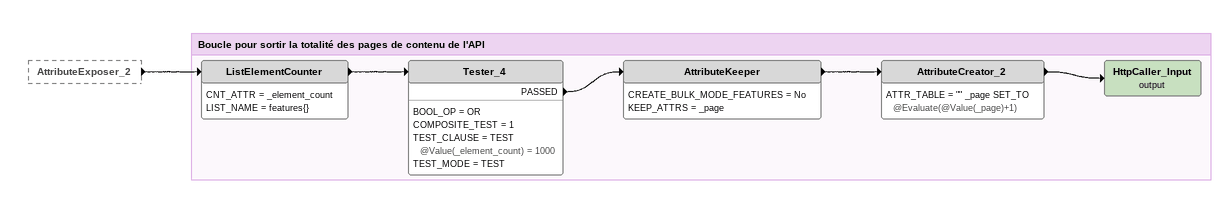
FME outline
AttributeExposer_2 [outside]
    -> ListElementCounter

Bookmark: Boucle pour sortir la totalité des pages de contenu de l'API
ListElementCounter
    CNT_ATTR = _element_count
    LIST_NAME = features{}
    -> Tester_4
Tester_4
    BOOL_OP = OR
    COMPOSITE_TEST = 1
    TEST_CLAUSE = TEST @Value(_element_count) = 1000
    TEST_MODE = TEST
    PASSED -> AttributeKeeper
AttributeKeeper
    CREATE_BULK_MODE_FEATURES = No
    KEEP_ATTRS = _page
    -> AttributeCreator_2
AttributeCreator_2
    ATTR_TABLE = "" _page SET_TO @Evaluate(@Value(_page)+1)
    -> HttpCaller_Input (output)
HttpCaller_Input (output)
